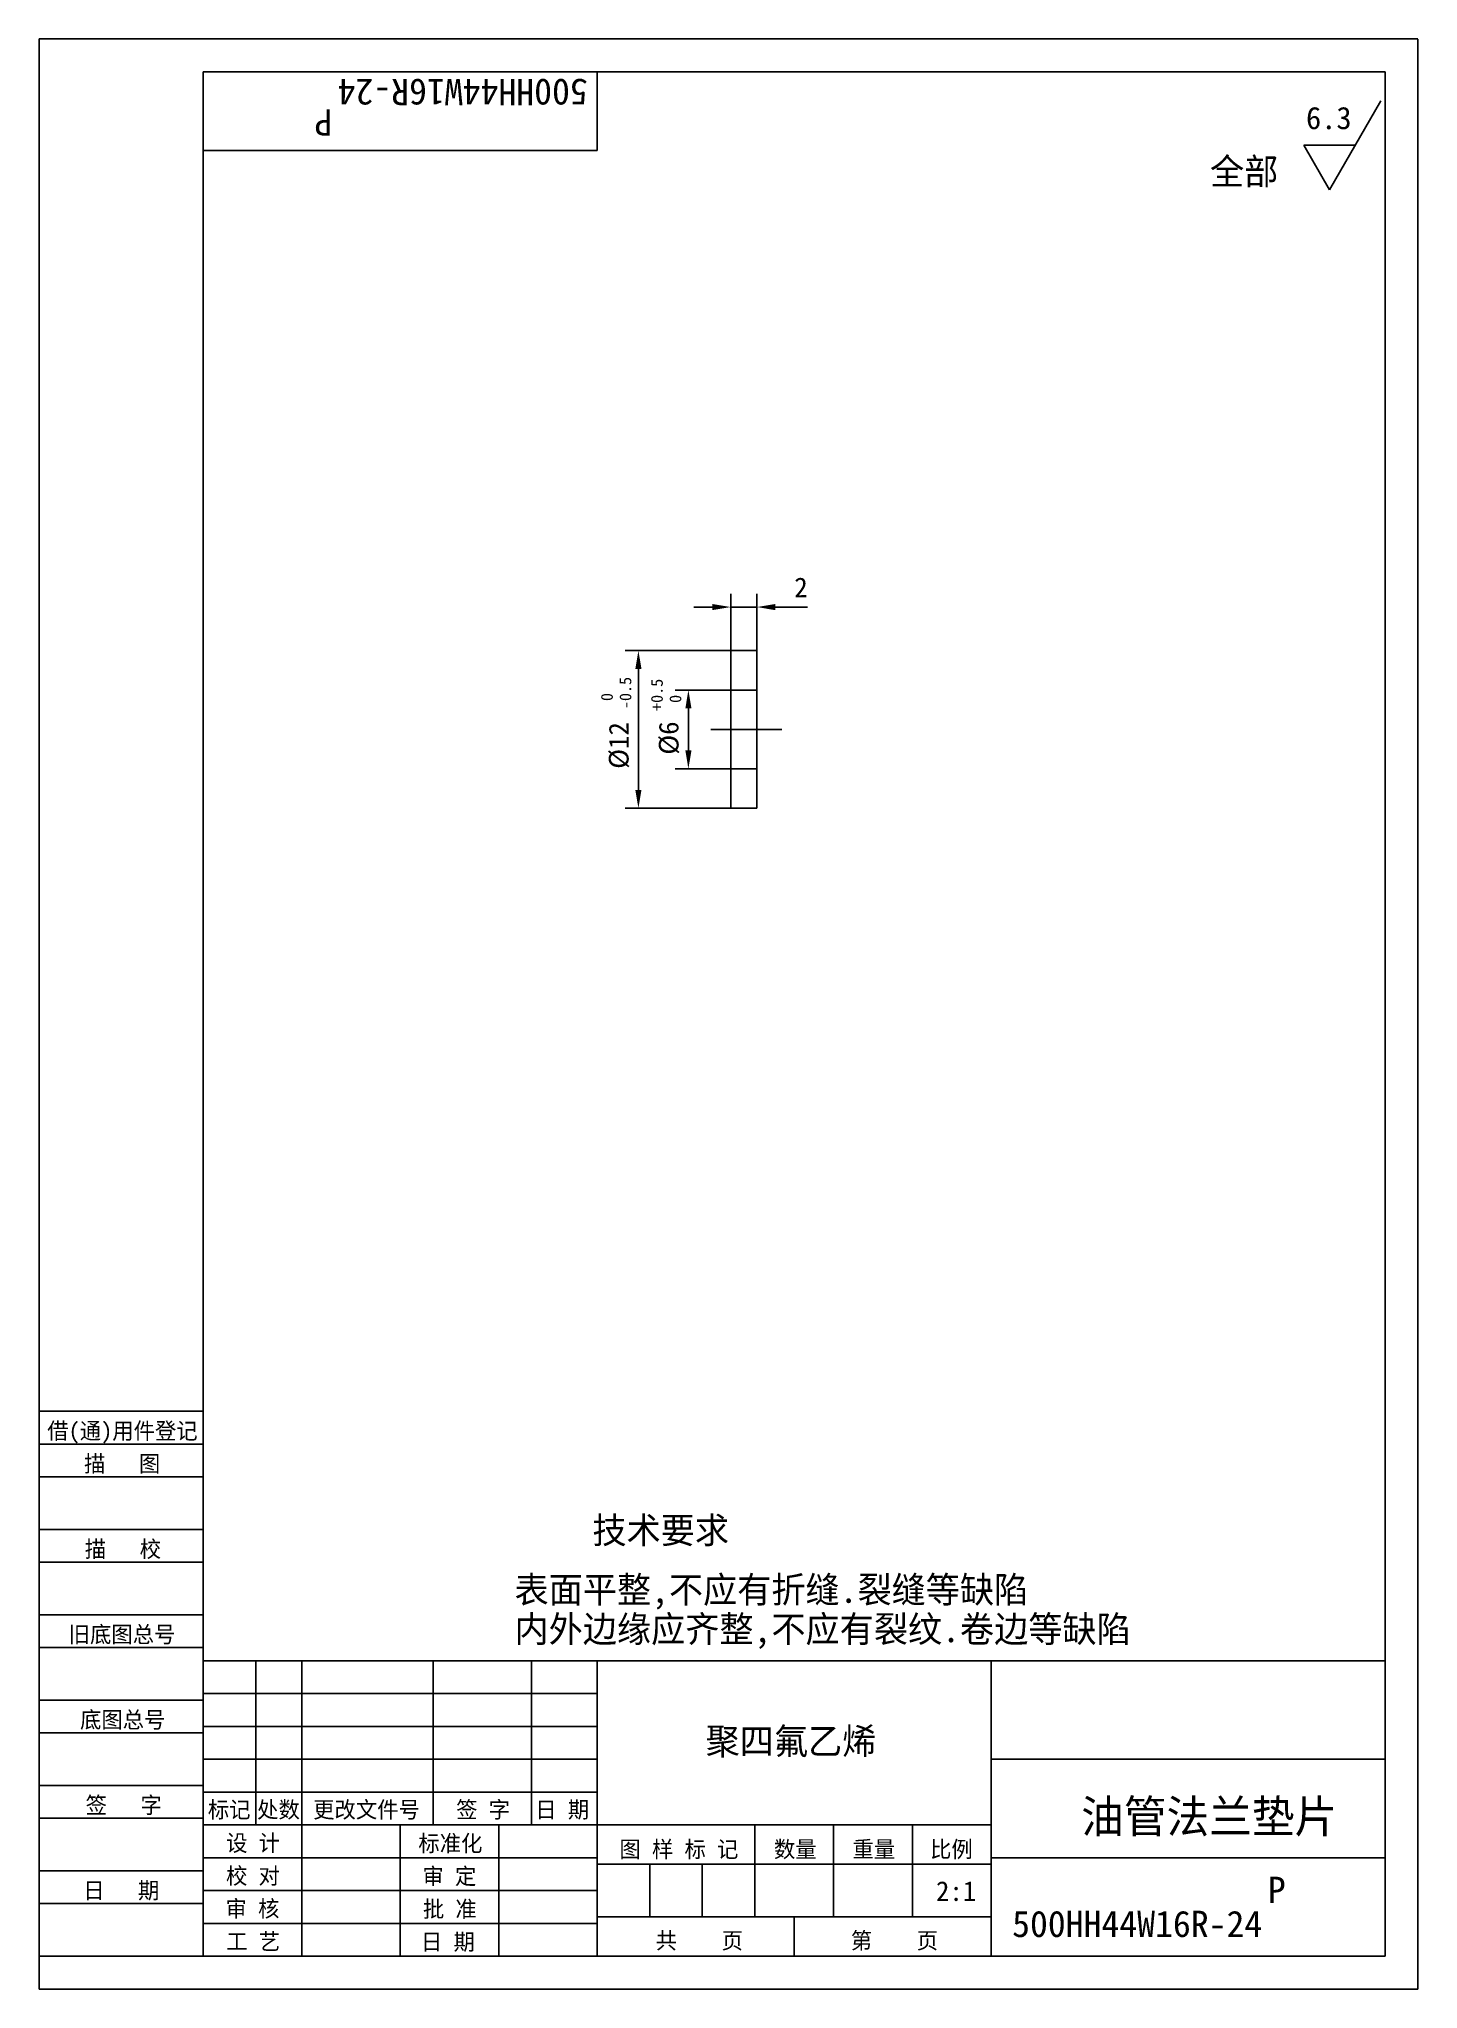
# Model space of a CAD drawing. Header units: metres. Extents: x 0 to 210, y 0 to 297.
import ezdxf

# ---------------------------------------------------------------- set-up
doc = ezdxf.new("R2010")
doc.units = ezdxf.units.M
for name, color, linetype in [('C', 6, 'Continuous'), ('D', 1, 'Continuous'), ('FL', 5, 'Continuous'), ('T', 7, 'Continuous'), ('TL', 4, 'Continuous')]:
    doc.layers.add(name, color=color, linetype=linetype)

# ---------------------------------------------------------------- blocks, each defined once
blk = doc.blocks.new('TUKUN4')
at = {"layer": 'FL'}
for p, q in [((0, 297), (0, 0)), ((210, 297), (0, 297)), ((210, 0), (210, 297)), ((0, 78), (25, 78)), ((0, 70), (25, 70)), ((0, 65), (25, 65)), ((0, 57), (25, 57)), ((0, 52), (25, 52)), ((33, 25), (33, 50)), ((40, 5), (40, 50)), ((60, 25), (60, 50)), ((75, 25), (75, 50)), ((25, 45), (85, 45)), ((0, 44), (25, 44)), ((0, 39), (25, 39)), ((25, 40), (85, 40)), ((25, 35), (85, 35)), ((0, 31), (25, 31)), ((25, 30), (85, 30)), ((0, 26), (25, 26)), ((70, 5), (70, 25)), ((0, 18), (25, 18)), ((25, 20), (85, 20)), ((25, 15), (85, 15)), ((0, 13), (25, 13)), ((25, 10), (85, 10)), ((0, 0), (210, 0))]:
    blk.add_line(p, q, dxfattribs=at)
at = {"layer": 'TL'}
for p, q in [((25, 5), (25, 292)), ((205, 292), (25, 292)), ((85, 292), (85, 280)), ((205, 5), (205, 292)), ((85, 280), (25, 280)), ((0, 88), (25, 88)), ((0, 83), (25, 83)), ((205, 50), (25, 50)), ((85, 5), (85, 50)), ((145, 5), (145, 50)), ((205, 35), (145, 35)), ((145, 25), (25, 25)), ((55, 5), (55, 25)), ((109, 11), (109, 25)), ((121, 11), (121, 25)), ((133, 11), (133, 25)), ((85, 19), (145, 19)), ((93, 11), (93, 19)), ((101, 11), (101, 19)), ((205, 20), (145, 20)), ((145, 11), (85, 11)), ((115, 5), (115, 11)), ((0, 5), (205, 5))]:
    blk.add_line(p, q, dxfattribs=at)
at = {"layer": 'T'}
for s, p in [('借(通)用件登记', (1.26, 83.76)), ('描   图', (6.86, 78.76)), ('描   校', (6.98, 65.76)), ('旧底图总号', (4.52, 52.76)), ('底图总号', (6.25, 39.76)), ('签   字', (7.1, 26.76)), ('标记', (25.71, 26.07)), ('处数', (33.22, 26.07)), ('更改文件号', (41.75, 26.07)), ('签 字', (63.53, 26.07)), ('日 期', (75.57, 26.07)), ('设 计', (28.5, 20.99)), ('标准化', (57.77, 20.93)), ('图 样 标 记', (88.4, 20.04)), ('数量', (111.92, 20.04)), ('重量', (123.88, 20.04)), ('比例', (135.7, 20.04)), ('校 对', (28.48, 15.99)), ('审 定', (58.39, 15.93)), ('日   期', (6.72, 13.76)), ('审 核', (28.41, 10.99)), ('批 准', (58.46, 10.93)), ('共    页', (93.91, 6.13)), ('第    页', (123.62, 6.13)), ('工 艺', (28.52, 5.99)), ('日 期', (58.18, 5.93))]:
    blk.add_text(s, height=2.5, dxfattribs=at).set_placement(p)

msp = doc.modelspace()

# ---------------------------------------------------------------- linework, layer by layer
at = {"layer": 'C'}
msp.add_line((102.33, 191.84), (113.11, 191.84), dxfattribs=at)
at = {"layer": 'D'}
for p, q in [((204.32, 287.57), (196.51, 274.05)), ((196.51, 274.05), (192.61, 280.81)), ((192.61, 280.81), (200.42, 280.81)), ((105.33, 203.84), (105.33, 212.48)), ((109.33, 203.84), (109.33, 212.48)), ((102.53, 210.48), (99.73, 210.48)), ((105.33, 210.48), (109.33, 210.48)), ((112.13, 210.48), (114.93, 210.48)), ((114.93, 210.48), (117.02, 210.48)), ((105.33, 203.84), (89.28, 203.84)), ((91.28, 201.04), (91.28, 182.64)), ((105.33, 197.84), (96.89, 197.84)), ((98.89, 188.64), (98.89, 195.04)), ((105.33, 185.84), (96.89, 185.84)), ((105.33, 179.84), (89.28, 179.84))]:
    msp.add_line(p, q, dxfattribs=at)
for points in [[(102.53, 210.95), (102.53, 210.01), (105.33, 210.48)], [(112.13, 210.95), (112.13, 210.01), (109.33, 210.48)], [(90.81, 201.04), (91.75, 201.04), (91.28, 203.84)], [(98.43, 195.04), (99.36, 195.04), (98.89, 197.84)], [(98.43, 188.64), (99.36, 188.64), (98.89, 185.84)], [(90.81, 182.64), (91.75, 182.64), (91.28, 179.84)]]:
    msp.add_solid(points, dxfattribs=at)
at = {"layer": 'TL'}
for p, q in [((105.33, 203.84), (105.33, 197.84)), ((109.33, 203.84), (105.33, 203.84)), ((109.33, 197.84), (109.33, 203.84)), ((105.33, 197.84), (109.33, 197.84)), ((105.33, 191.84), (105.33, 197.84)), ((109.33, 191.84), (109.33, 197.84)), ((105.33, 191.84), (105.33, 185.84)), ((109.33, 191.84), (109.33, 185.84)), ((105.33, 185.84), (109.33, 185.84)), ((105.33, 179.84), (105.33, 185.84)), ((109.33, 185.84), (109.33, 179.84)), ((109.33, 179.84), (105.33, 179.84))]:
    msp.add_line(p, q, dxfattribs=at)

# ---------------------------------------------------------------- block references
at = {"layer": 'D'}
msp.add_blockref('TUKUN4', (0, 0), dxfattribs=at)

# ---------------------------------------------------------------- texts
for s, height, rotation, p in [('500HH44W16R-24', 4, 180, (83.57, 290.91)), ('P', 4, 180, (44.68, 286.27)), ('-0.5', 1.8, 90, (90.2, 194.94)), ('+0.5', 1.8, 90, (94.99, 194.66)), (' 0', 1.8, 90, (87.38, 194.94)), (' 0', 1.8, 90, (97.81, 194.66)), ('%%C12', 3, 90, (89.78, 185.84)), ('%%C6', 3, 90, (97.39, 187.99))]:
    msp.add_text(s, height=height, rotation=rotation, dxfattribs=at).set_placement(p)
for s, height, p in [('6.3', 3.4, (192.95, 283.27)), ('全部', 4, (178.32, 274.83)), ('2', 3, (115.02, 211.98)), ('技术要求', 4, (84.28, 67.87)), ('表面平整,不应有折缝.裂缝等缺陷', 4, (72.41, 58.82)), ('内外边缘应齐整,不应有裂纹.卷边等缺陷', 4, (72.41, 52.82)), ('聚四氟乙烯', 4, (101.51, 35.75)), ('油管法兰垫片', 5, (158.7, 23.78)), ('2:1', 3, (136.6, 13.41)), ('P', 4, (187.13, 13.1)), ('500HH44W16R-24', 4, (148.19, 7.92))]:
    msp.add_text(s, height=height, dxfattribs=at).set_placement(p)

doc.saveas('drawing.dxf')
